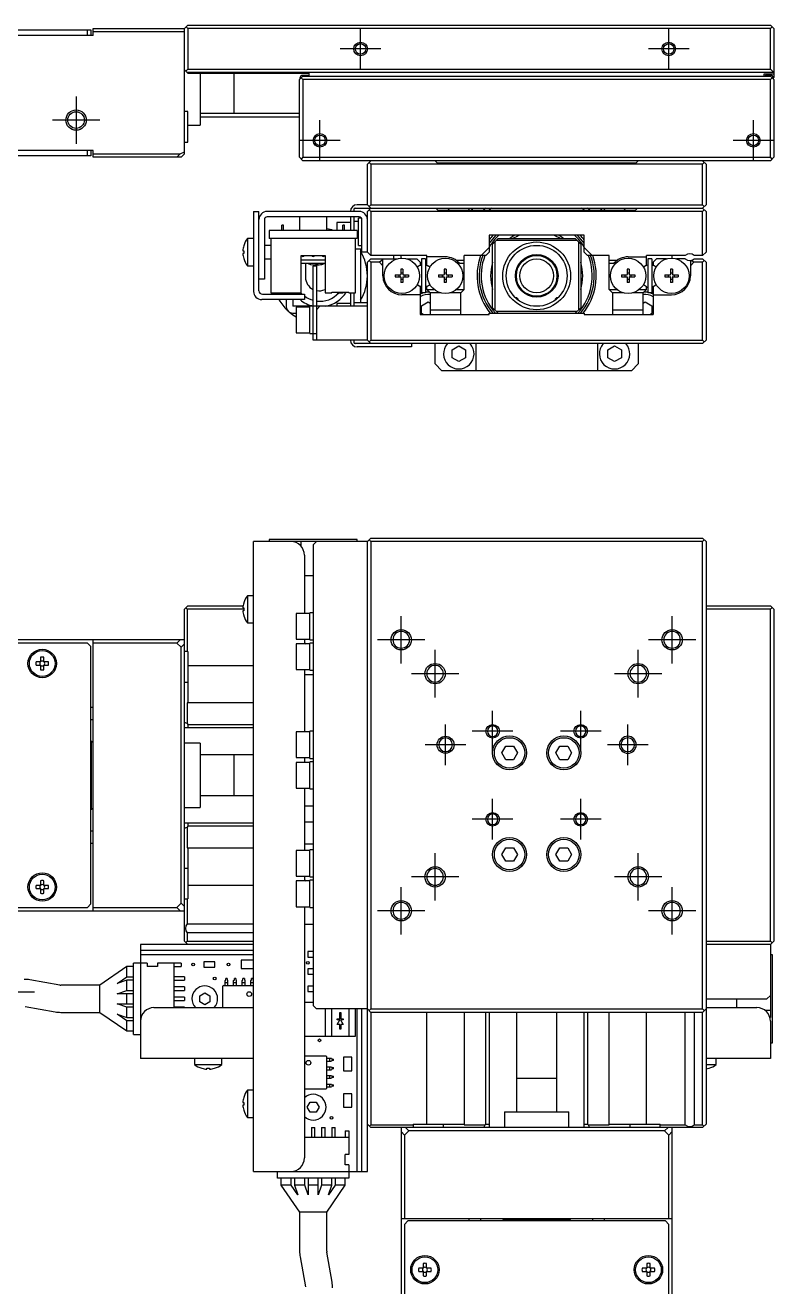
# Model space of a CAD drawing. Extents: x 0 to 715, y -8 to 432.
# Drawn here: x 227.9 to 338.4, y 242 to 428.2 of the extents above; entities that cross this region are included whole.
import ezdxf

# ---------------------------------------------------------------- set-up
doc = ezdxf.new("R2010")
doc.units = 0
doc.header["$LTSCALE"] = 0.5
doc.linetypes.add('CENTER', pattern=[50.8, 31.75, -6.35, 6.35, -6.35])
for name, color, linetype in [('MSM_CENTER', 1, 'CENTER'), ('MSM_CONTINUOUS', 7, 'CONTINUOUS'), ('MSM_NARROW', 5, 'CONTINUOUS')]:
    doc.layers.add(name, color=color, linetype=linetype)

msp = doc.modelspace()

# ---------------------------------------------------------------- linework, layer by layer
at = {"layer": 'MSM_CENTER'}
for p, q in [((277.44, 421.71), (277.44, 427.71)), ((322.94, 421.71), (322.94, 427.71)), ((280.44, 424.71), (274.44, 424.71)), ((325.94, 424.71), (319.94, 424.71)), ((235.44, 417.71), (235.44, 410.71)), ((238.94, 414.21), (231.94, 414.21)), ((271.44, 408.21), (271.44, 414.21)), ((335.44, 408.21), (335.44, 414.21)), ((274.44, 411.21), (268.44, 411.21)), ((338.44, 411.21), (332.44, 411.21)), ((306.19, 387.65), (306.19, 387.65)), ((283.44, 333.98), (283.44, 340.98)), ((323.44, 333.98), (323.44, 340.98)), ((286.94, 337.48), (279.94, 337.48)), ((326.94, 337.48), (319.94, 337.48)), ((288.44, 328.98), (288.44, 335.98)), ((318.44, 328.98), (318.44, 335.98)), ((291.94, 332.48), (284.94, 332.48)), ((321.94, 332.48), (314.94, 332.48)), ((296.94, 320.98), (296.94, 326.98)), ((309.94, 320.98), (309.94, 326.98)), ((289.99, 318.98), (289.99, 324.98)), ((316.89, 318.98), (316.89, 324.98)), ((299.94, 323.98), (293.94, 323.98)), ((312.94, 323.98), (306.94, 323.98)), ((292.99, 321.98), (286.99, 321.98)), ((319.89, 321.98), (313.89, 321.98)), ((296.94, 307.98), (296.94, 313.98)), ((309.94, 307.98), (309.94, 313.98)), ((299.94, 310.98), (293.94, 310.98)), ((312.94, 310.98), (306.94, 310.98)), ((288.44, 298.98), (288.44, 305.98)), ((318.44, 298.98), (318.44, 305.98)), ((291.94, 302.48), (284.94, 302.48)), ((321.94, 302.48), (314.94, 302.48)), ((283.44, 293.98), (283.44, 300.98)), ((323.44, 293.98), (323.44, 300.98)), ((286.94, 297.48), (279.94, 297.48)), ((326.94, 297.48), (319.94, 297.48)), ((229.29, 285.48), (80.49, 285.48))]:
    msp.add_line(p, q, dxfattribs=at)
at = {"layer": 'MSM_CONTINUOUS'}
for p, q in [((237.94, 426.71), (222.44, 426.71)), ((222.64, 427.51), (237.64, 427.51)), ((237.14, 426.71), (237.14, 427.51)), ((237.64, 427.51), (237.64, 426.71)), ((237.94, 427.71), (251.44, 427.71)), ((237.94, 426.71), (237.94, 427.71)), ((251.44, 427.21), (237.94, 427.21)), ((251.94, 428.21), (251.44, 427.71)), ((251.44, 409.21), (251.44, 427.71)), ((251.69, 427.96), (251.94, 427.71)), ((251.94, 428.21), (337.94, 428.21)), ((251.94, 427.71), (251.94, 421.71)), ((337.94, 427.71), (251.94, 427.71)), ((337.94, 428.21), (338.44, 427.71)), ((337.94, 427.71), (338.19, 427.96)), ((337.94, 421.71), (337.94, 427.71)), ((338.44, 427.71), (338.44, 420.51)), ((251.44, 421.61), (251.94, 421.11)), ((251.94, 421.71), (251.64, 421.41)), ((338.44, 421.21), (251.84, 421.21)), ((251.94, 421.71), (337.94, 421.71)), ((251.94, 421.11), (269.84, 421.11)), ((253.74, 421.11), (253.74, 413.46)), ((258.74, 421.11), (258.74, 415.21)), ((269.84, 420.71), (269.84, 421.11)), ((337.04, 421.01), (338.44, 421.01)), ((337.04, 420.71), (337.04, 421.01)), ((338.44, 421.21), (337.94, 421.71)), ((268.44, 420.21), (268.94, 420.71)), ((268.44, 408.71), (268.44, 420.21)), ((268.54, 420.31), (268.54, 420.51)), ((268.69, 420.46), (268.94, 420.21)), ((269.54, 420.81), (268.84, 420.81)), ((268.94, 420.71), (337.94, 420.71)), ((268.94, 420.21), (268.94, 408.71)), ((337.94, 420.21), (268.94, 420.21)), ((338.04, 420.81), (337.34, 420.81)), ((337.94, 420.71), (338.44, 420.21)), ((337.94, 420.21), (338.19, 420.46)), ((337.94, 408.71), (337.94, 420.21)), ((338.34, 420.51), (338.34, 420.31)), ((338.44, 420.51), (338.34, 420.41)), ((338.44, 420.21), (338.44, 408.71)), ((251.94, 415.46), (251.44, 415.46)), ((251.94, 410.96), (251.94, 415.46)), ((251.94, 413.46), (253.74, 413.46)), ((253.74, 415.21), (268.44, 415.21)), ((253.74, 414.71), (268.44, 414.71)), ((251.44, 410.96), (251.94, 410.96)), ((237.64, 408.91), (222.24, 408.91)), ((237.94, 409.71), (222.44, 409.71)), ((237.14, 408.91), (237.14, 409.71)), ((237.64, 409.71), (237.64, 408.91)), ((237.94, 408.71), (237.94, 409.71)), ((237.94, 409.21), (250.83, 409.21)), ((250.94, 408.71), (237.94, 408.71)), ((250.33, 408.71), (250.83, 409.21)), ((250.83, 409.21), (251.44, 409.52)), ((251.44, 409.21), (250.94, 408.71)), ((268.94, 408.21), (268.44, 408.71)), ((268.94, 408.71), (268.69, 408.46)), ((268.94, 408.71), (337.94, 408.71)), ((337.94, 408.21), (268.94, 408.21)), ((278.44, 407.71), (278.94, 408.21)), ((278.94, 407.71), (278.69, 407.96)), ((288.74, 407.91), (288.44, 408.21)), ((288.74, 407.91), (318.14, 407.91)), ((318.44, 408.21), (318.14, 407.91)), ((327.94, 408.21), (328.44, 407.71)), ((328.19, 407.96), (327.94, 407.71)), ((338.19, 408.46), (337.94, 408.71)), ((338.44, 408.71), (337.94, 408.21)), ((278.44, 401.71), (278.44, 407.71)), ((278.94, 407.71), (278.94, 401.71)), ((327.94, 407.71), (278.94, 407.71)), ((327.94, 401.71), (327.94, 407.71)), ((328.44, 407.71), (328.44, 401.71)), ((261.64, 400.71), (262.44, 400.71)), ((261.64, 400.71), (261.64, 388.91)), ((262.44, 389.01), (262.44, 400.71)), ((277.24, 400.71), (263.64, 400.71)), ((276.44, 401.01), (276.44, 400.71)), ((276.64, 401.21), (327.94, 401.21)), ((278.44, 401.71), (276.94, 401.71)), ((278.94, 401.21), (278.44, 401.71)), ((278.44, 400.71), (278.94, 401.21)), ((278.44, 394.71), (278.44, 400.71)), ((278.94, 401.71), (278.69, 401.46)), ((278.69, 400.96), (278.94, 400.71)), ((278.94, 401.71), (327.94, 401.71)), ((278.94, 400.71), (278.94, 394.21)), ((327.94, 400.71), (278.94, 400.71)), ((288.84, 400.91), (288.54, 401.21)), ((288.84, 400.91), (318.04, 400.91)), ((318.34, 401.21), (318.04, 400.91)), ((328.19, 401.46), (327.94, 401.71)), ((327.94, 401.21), (328.44, 401.71)), ((327.94, 401.21), (328.44, 400.71)), ((327.94, 400.71), (328.19, 400.96)), ((327.94, 394.21), (327.94, 400.71)), ((328.44, 400.71), (328.44, 394.71)), ((263.24, 399.51), (263.24, 390.71)), ((277.24, 399.91), (263.64, 399.91)), ((266.07, 398.71), (265.82, 398.71)), ((265.82, 397.91), (265.82, 398.71)), ((266.07, 397.91), (266.07, 398.71)), ((268.44, 399.91), (268.44, 397.91)), ((272.44, 397.91), (272.44, 399.91)), ((273.94, 399.11), (273.94, 397.91)), ((275.94, 399.11), (273.94, 399.11)), ((274.82, 397.91), (274.82, 398.71)), ((275.07, 398.71), (274.82, 398.71)), ((275.07, 397.91), (275.07, 398.71)), ((275.94, 399.91), (275.94, 397.91)), ((276.44, 399.91), (276.44, 397.91)), ((277.14, 399.21), (276.44, 399.21)), ((277.14, 395.71), (277.14, 399.71)), ((277.59, 399.71), (277.14, 399.71)), ((277.64, 394.71), (277.64, 399.51)), ((260.75, 396.71), (260.75, 392.71)), ((261.64, 396.71), (260.75, 396.71)), ((263.94, 397.91), (263.94, 396.71)), ((276.94, 397.91), (263.94, 397.91)), ((276.94, 396.71), (263.94, 396.71)), ((264.19, 396.71), (264.19, 388.71)), ((276.69, 388.71), (276.69, 396.71)), ((276.94, 397.91), (276.94, 396.71)), ((310.44, 397.21), (296.44, 397.21)), ((296.44, 397.21), (296.44, 394.71)), ((296.94, 395.91), (297.74, 396.71)), ((297.74, 396.71), (309.14, 396.71)), ((309.14, 396.71), (309.94, 395.91)), ((310.44, 394.71), (310.44, 397.21)), ((260.06, 394.91), (260.19, 394.91)), ((260.19, 395.66), (260.19, 395.64)), ((260.19, 394.91), (260.19, 394.51)), ((264.19, 395.71), (263.24, 395.71)), ((276.69, 395.21), (277.64, 395.21)), ((277.14, 395.71), (277.64, 395.71)), ((277.44, 395.21), (277.44, 387.21)), ((295.24, 394.21), (296.44, 395.42)), ((296.94, 386.51), (296.94, 395.91)), ((297.24, 396.21), (297.24, 386.21)), ((309.44, 396.41), (297.44, 396.41)), ((309.64, 386.21), (309.64, 396.21)), ((309.94, 395.91), (309.94, 386.51)), ((310.44, 395.42), (311.65, 394.21)), ((260.19, 394.51), (260.06, 394.51)), ((260.19, 393.78), (260.19, 393.76)), ((263.24, 393.71), (264.19, 393.71)), ((268.69, 394.21), (272.19, 394.21)), ((268.69, 388.71), (268.69, 394.21)), ((272.19, 393.51), (268.69, 393.51)), ((272.19, 393.01), (268.69, 393.01)), ((269.31, 393.01), (269.31, 391)), ((272.19, 394.21), (272.19, 388.71)), ((278.44, 394.71), (277.64, 394.71)), ((278.94, 394.21), (278.44, 394.71)), ((278.94, 393.71), (278.44, 393.21)), ((278.44, 381.71), (278.44, 393.21)), ((278.69, 393.46), (278.94, 393.21)), ((287.24, 394.21), (278.94, 394.21)), ((278.94, 393.71), (282.83, 393.71)), ((278.94, 393.21), (278.94, 381.71)), ((280.24, 393.21), (278.94, 393.21)), ((280.74, 393.56), (280.24, 393.21)), ((280.24, 393.21), (280.74, 392.71)), ((280.74, 391.21), (280.74, 393.71)), ((282.36, 393.71), (282.36, 394.21)), ((283.44, 393.81), (283.44, 394.21)), ((284.26, 393.71), (285.74, 393.71)), ((286.24, 393.21), (285.74, 393.71)), ((286.24, 393.21), (286.24, 392.75)), ((287.04, 393.71), (286.44, 393.71)), ((286.44, 393.71), (286.44, 388.71)), ((287.04, 393.71), (287.04, 388.71)), ((287.24, 392.75), (287.24, 394.21)), ((289.94, 394.01), (287.24, 394.01)), ((291.54, 393.51), (292.74, 393.51)), ((292.74, 393.01), (292.09, 393.01)), ((292.74, 389.21), (292.74, 394.21)), ((295.94, 394.21), (292.74, 394.21)), ((296.44, 394.71), (295.94, 394.21)), ((310.94, 394.21), (310.44, 394.71)), ((314.14, 394.21), (310.94, 394.21)), ((314.14, 389.21), (314.14, 394.21)), ((314.14, 393.51), (315.35, 393.51)), ((314.8, 393.01), (314.14, 393.01)), ((316.94, 394.01), (319.64, 394.01)), ((325.38, 394.21), (319.64, 394.21)), ((319.64, 392.75), (319.64, 394.21)), ((320.44, 393.71), (319.84, 393.71)), ((319.84, 393.71), (319.84, 388.71)), ((320.44, 393.71), (320.44, 388.71)), ((321.14, 393.71), (320.64, 393.21)), ((320.64, 393.21), (320.64, 392.75)), ((322.63, 393.71), (321.14, 393.71)), ((323.44, 393.81), (323.44, 394.21)), ((325.38, 393.71), (324.06, 393.71)), ((326.14, 393.46), (326.14, 391.21)), ((326.14, 392.71), (326.64, 393.21)), ((326.64, 393.21), (326.26, 393.48)), ((327.94, 393.21), (326.64, 393.21)), ((327.94, 394.21), (326.71, 394.21)), ((326.71, 393.71), (327.94, 393.71)), ((328.44, 394.71), (327.94, 394.21)), ((327.94, 393.71), (328.44, 393.21)), ((327.94, 393.21), (328.19, 393.46)), ((327.94, 381.71), (327.94, 393.21)), ((328.44, 393.21), (328.44, 381.71)), ((260.75, 392.71), (261.64, 392.71)), ((270.44, 392.86), (271.31, 392.86)), ((270.44, 392.71), (270.94, 392.71)), ((270.44, 381.71), (270.44, 392.71)), ((270.94, 392.71), (270.94, 381.71)), ((282.54, 391.35), (283.34, 391.35)), ((282.54, 391.35), (282.54, 391.06)), ((283.07, 391.35), (283.07, 391.06)), ((283.69, 392.21), (283.4, 392.21)), ((283.4, 392.21), (283.4, 391.41)), ((283.4, 391.68), (283.69, 391.68)), ((283.69, 392.21), (283.69, 391.41)), ((283.75, 391.35), (284.54, 391.35)), ((284.01, 391.06), (284.01, 391.35)), ((284.54, 391.35), (284.54, 391.06)), ((286.24, 392.75), (286.11, 392.67)), ((287.62, 392.54), (287.24, 392.75)), ((288.94, 391.35), (289.74, 391.35)), ((288.94, 391.35), (288.94, 391.06)), ((289.47, 391.35), (289.47, 391.06)), ((290.09, 392.21), (289.8, 392.21)), ((289.8, 392.21), (289.8, 391.41)), ((289.8, 391.68), (290.09, 391.68)), ((290.09, 392.21), (290.09, 391.41)), ((290.15, 391.35), (290.94, 391.35)), ((290.41, 391.06), (290.41, 391.35)), ((290.94, 391.35), (290.94, 391.06)), ((315.94, 391.35), (316.74, 391.35)), ((315.94, 391.35), (315.94, 391.06)), ((316.47, 391.35), (316.47, 391.06)), ((317.09, 392.21), (316.8, 392.21)), ((316.8, 392.21), (316.8, 391.41)), ((316.8, 391.68), (317.09, 391.68)), ((317.09, 392.21), (317.09, 391.41)), ((317.15, 391.35), (317.94, 391.35)), ((317.41, 391.06), (317.41, 391.35)), ((317.94, 391.35), (317.94, 391.06)), ((319.64, 392.75), (319.27, 392.54)), ((320.78, 392.67), (320.64, 392.75)), ((322.34, 391.35), (323.14, 391.35)), ((322.34, 391.35), (322.34, 391.06)), ((322.87, 391.35), (322.87, 391.06)), ((323.49, 392.21), (323.2, 392.21)), ((323.2, 392.21), (323.2, 391.41)), ((323.2, 391.68), (323.49, 391.68)), ((323.49, 392.21), (323.49, 391.41)), ((323.55, 391.35), (324.34, 391.35)), ((323.81, 391.06), (323.81, 391.35)), ((324.34, 391.35), (324.34, 391.06)), ((263.24, 390.71), (262.44, 390.71)), ((282.54, 391.06), (283.34, 391.06)), ((283.4, 391), (283.4, 390.21)), ((283.4, 390.74), (283.69, 390.74)), ((283.69, 390.21), (283.4, 390.21)), ((283.69, 391), (283.69, 390.21)), ((283.75, 391.06), (284.54, 391.06)), ((285.87, 389.88), (286.24, 389.66)), ((286.24, 389.66), (286.24, 385.51)), ((287.24, 389.66), (287.38, 389.74)), ((287.24, 389.21), (287.24, 389.66)), ((288.94, 391.06), (289.74, 391.06)), ((289.8, 391), (289.8, 390.21)), ((289.8, 390.74), (290.09, 390.74)), ((290.09, 390.21), (289.8, 390.21)), ((290.09, 391), (290.09, 390.21)), ((290.15, 391.06), (290.94, 391.06)), ((315.94, 391.06), (316.74, 391.06)), ((316.8, 391), (316.8, 390.21)), ((316.8, 390.74), (317.09, 390.74)), ((317.09, 390.21), (316.8, 390.21)), ((317.09, 391), (317.09, 390.21)), ((317.15, 391.06), (317.94, 391.06)), ((319.51, 389.74), (319.64, 389.66)), ((319.64, 389.21), (319.64, 389.66)), ((320.64, 389.66), (321.02, 389.88)), ((320.64, 389.66), (320.64, 385.51)), ((322.34, 391.06), (323.14, 391.06)), ((323.2, 391), (323.2, 390.21)), ((323.2, 390.74), (323.49, 390.74)), ((323.49, 390.21), (323.2, 390.21)), ((323.49, 391), (323.49, 390.21)), ((323.55, 391.06), (324.34, 391.06)), ((269.14, 387.71), (262.84, 387.71)), ((262.94, 388.51), (269.14, 388.51)), ((264.19, 388.71), (268.69, 388.71)), ((266.44, 388.71), (266.44, 388.51)), ((266.44, 387.71), (266.44, 386.71)), ((267.44, 388.71), (267.44, 388.51)), ((267.44, 387.71), (267.44, 386.71)), ((269.14, 388.51), (269.14, 387.71)), ((272.19, 388.71), (273.19, 388.71)), ((273.19, 388.81), (275.69, 388.81)), ((273.19, 388.71), (273.19, 388.81)), ((273.99, 388.81), (273.99, 388.71)), ((273.99, 388.71), (274.89, 388.71)), ((274.37, 388.81), (274.37, 388.71)), ((274.52, 388.81), (274.52, 388.71)), ((274.89, 388.81), (274.89, 388.71)), ((275.69, 388.71), (275.69, 388.81)), ((275.69, 388.71), (276.69, 388.71)), ((275.94, 388.71), (275.94, 386.71)), ((276.44, 388.71), (276.44, 386.71)), ((286.24, 388.41), (283.54, 388.41)), ((287.04, 388.71), (286.44, 388.71)), ((287.24, 389.21), (288.28, 389.21)), ((287.24, 389.21), (287.74, 388.71)), ((289.23, 388.71), (287.74, 388.71)), ((287.74, 388.71), (287.74, 385.51)), ((292.24, 388.71), (290.66, 388.71)), ((291.61, 389.21), (292.74, 389.21)), ((292.24, 388.71), (292.74, 389.21)), ((292.24, 385.51), (292.24, 388.71)), ((300.28, 388.01), (300.47, 388.01)), ((300.69, 387.78), (300.47, 388.01)), ((300.69, 387.78), (300.53, 387.78)), ((300.69, 387.65), (300.69, 387.78)), ((306.42, 388.01), (306.19, 387.78)), ((306.36, 387.78), (306.19, 387.78)), ((306.19, 387.78), (306.19, 387.65)), ((306.42, 388.01), (306.61, 388.01)), ((314.14, 389.21), (315.28, 389.21)), ((314.14, 389.21), (314.64, 388.71)), ((316.23, 388.71), (314.64, 388.71)), ((314.64, 388.71), (314.64, 385.51)), ((319.14, 388.71), (317.66, 388.71)), ((318.61, 389.21), (319.64, 389.21)), ((319.14, 388.71), (319.64, 389.21)), ((319.14, 385.51), (319.14, 388.71)), ((320.44, 388.71), (319.84, 388.71)), ((320.64, 388.41), (323.34, 388.41)), ((278.44, 386.71), (267.44, 386.71)), ((267.44, 385.71), (267.94, 385.71)), ((267.94, 386.61), (267.94, 382.81)), ((269.94, 386.61), (267.94, 386.61)), ((269.94, 382.71), (269.94, 386.71)), ((270.94, 386.21), (271.44, 386.71)), ((273.94, 387.11), (273.94, 386.71)), ((275.94, 387.11), (273.94, 387.11)), ((278.44, 387.21), (276.44, 387.21)), ((286.44, 386.79), (287.44, 387.36)), ((286.44, 385.63), (286.44, 386.79)), ((286.66, 385.51), (286.44, 385.63)), ((287.44, 387.36), (287.74, 387.19)), ((287.74, 386.21), (292.24, 386.21)), ((296.44, 385.51), (296.44, 385.71)), ((296.44, 385.71), (310.44, 385.71)), ((297.74, 385.71), (296.94, 386.51)), ((297.44, 386.01), (309.44, 386.01)), ((309.94, 386.51), (309.14, 385.71)), ((310.44, 385.71), (310.44, 385.51)), ((314.64, 386.21), (319.14, 386.21)), ((319.14, 387.19), (319.44, 387.36)), ((319.44, 387.36), (320.44, 386.79)), ((320.44, 385.63), (320.23, 385.51)), ((320.44, 386.79), (320.44, 385.63)), ((286.24, 385.51), (296.44, 385.51)), ((310.44, 385.51), (320.64, 385.51)), ((267.94, 382.81), (269.94, 382.81)), ((269.94, 382.71), (270.94, 382.71)), ((278.44, 381.71), (270.44, 381.71)), ((276.44, 381.71), (276.44, 381.41)), ((327.94, 381.21), (276.64, 381.21)), ((284.94, 380.71), (276.94, 380.71)), ((278.94, 381.21), (278.44, 381.71)), ((278.94, 381.71), (278.69, 381.46)), ((278.94, 381.71), (327.94, 381.71)), ((284.94, 381.21), (284.94, 380.71)), ((288.44, 378.21), (288.44, 381.21)), ((290.94, 380.29), (291.94, 380.86)), ((290.94, 379.13), (290.94, 380.29)), ((291.94, 380.86), (292.94, 380.29)), ((292.94, 380.29), (292.94, 379.13)), ((294.44, 381.21), (294.44, 377.21)), ((312.44, 381.21), (312.44, 377.21)), ((313.94, 380.29), (314.94, 380.86)), ((313.94, 379.13), (313.94, 380.29)), ((314.94, 380.86), (315.94, 380.29)), ((315.94, 380.29), (315.94, 379.13)), ((318.44, 381.21), (318.44, 378.21)), ((328.19, 381.46), (327.94, 381.71)), ((328.44, 381.71), (327.94, 381.21)), ((288.44, 378.21), (289.44, 377.21)), ((291.94, 378.55), (290.94, 379.13)), ((292.94, 379.13), (291.94, 378.55)), ((314.94, 378.55), (313.94, 379.13)), ((315.94, 379.13), (314.94, 378.55)), ((317.44, 377.21), (318.44, 378.21)), ((317.44, 377.21), (289.44, 377.21)), ((276.94, 352.28), (263.94, 352.28)), ((263.94, 352.28), (263.94, 351.98)), ((276.94, 351.98), (276.94, 352.28)), ((278.94, 352.48), (278.44, 351.98)), ((278.94, 351.98), (278.69, 352.23)), ((278.94, 352.48), (327.94, 352.48)), ((328.44, 351.98), (327.94, 352.48)), ((328.19, 352.23), (327.94, 351.98)), ((261.64, 258.98), (261.64, 351.98)), ((278.44, 351.98), (261.64, 351.98)), ((268.69, 351.24), (268.69, 351.98)), ((270.94, 351.98), (270.44, 351.48)), ((270.44, 351.48), (270.44, 283.48)), ((278.44, 258.98), (278.44, 351.98)), ((327.94, 351.98), (278.94, 351.98)), ((278.94, 351.98), (278.94, 282.98)), ((327.94, 282.98), (327.94, 351.98)), ((328.44, 351.98), (328.44, 265.98)), ((269.14, 349.98), (269.14, 341.38)), ((269.14, 346.98), (270.44, 346.98)), ((260.19, 342.93), (260.19, 342.91)), ((261.64, 343.98), (260.75, 343.98)), ((260.75, 343.98), (260.75, 339.98)), ((251.94, 342.48), (251.44, 341.98)), ((251.44, 292.98), (251.44, 341.98)), ((251.64, 342.18), (251.84, 341.98)), ((251.84, 341.98), (251.84, 335.73)), ((260.19, 341.98), (251.84, 341.98)), ((251.94, 342.48), (260.09, 342.48)), ((260.06, 342.18), (260.19, 342.18)), ((260.19, 341.78), (260.06, 341.78)), ((260.19, 342.18), (260.19, 341.78)), ((260.19, 341.05), (260.19, 341.03)), ((267.94, 341.38), (267.94, 337.58)), ((269.94, 341.38), (267.94, 341.38)), ((269.94, 337.48), (269.94, 341.48)), ((270.44, 341.48), (269.94, 341.48)), ((328.44, 342.48), (337.94, 342.48)), ((337.94, 341.98), (328.44, 341.98)), ((338.44, 341.98), (337.94, 342.48)), ((337.94, 341.98), (338.19, 342.23)), ((337.94, 292.98), (337.94, 341.98)), ((338.44, 341.98), (338.44, 292.98)), ((260.75, 339.98), (261.64, 339.98)), ((251.44, 337.48), (216.44, 337.48)), ((237.94, 297.48), (237.94, 337.48)), ((250.33, 336.98), (250.83, 337.48)), ((267.94, 337.58), (269.94, 337.58)), ((269.14, 337.58), (269.14, 336.88)), ((269.94, 337.48), (270.44, 337.48)), ((237.14, 336.98), (223.14, 336.98)), ((237.64, 336.48), (237.14, 336.98)), ((237.64, 298.48), (237.64, 336.48)), ((250.33, 336.98), (237.94, 336.98)), ((250.94, 336.37), (250.33, 336.98)), ((251.44, 336.87), (250.94, 336.37)), ((250.94, 298.59), (250.94, 336.37)), ((251.94, 335.73), (251.44, 335.73)), ((251.94, 335.73), (251.94, 328.18)), ((267.94, 336.88), (267.94, 333.08)), ((269.94, 336.88), (267.94, 336.88)), ((269.94, 332.98), (269.94, 336.98)), ((270.44, 336.98), (269.94, 336.98)), ((230.2, 334.22), (229.53, 334.22)), ((229.53, 333.74), (230.2, 333.74)), ((230.2, 334.9), (230.2, 334.22)), ((230.2, 333.74), (230.2, 333.06)), ((230.68, 334.22), (230.68, 334.9)), ((231.36, 334.22), (230.68, 334.22)), ((230.68, 333.06), (230.68, 333.74)), ((230.68, 333.74), (231.36, 333.74)), ((251.94, 333.68), (261.64, 333.68)), ((267.94, 333.08), (269.94, 333.08)), ((269.14, 333.08), (269.14, 323.88)), ((269.14, 332.38), (270.44, 332.38)), ((269.94, 332.98), (270.44, 332.98)), ((251.44, 331.23), (251.94, 331.23)), ((251.84, 328.18), (251.84, 325.12)), ((261.64, 328.18), (251.84, 328.18)), ((237.94, 327.48), (237.64, 327.48)), ((237.64, 325.73), (237.94, 325.73)), ((251.84, 325.12), (251.44, 325.29)), ((261.64, 324.48), (251.44, 324.48)), ((251.84, 325.12), (251.94, 324.98)), ((251.94, 324.98), (261.64, 324.98)), ((251.94, 324.98), (251.94, 324.48)), ((237.74, 322.48), (237.64, 322.48)), ((237.94, 322.28), (237.74, 322.48)), ((237.74, 312.48), (237.74, 322.48)), ((253.74, 322.23), (251.44, 322.23)), ((253.74, 322.23), (253.74, 312.73)), ((267.94, 323.88), (267.94, 320.08)), ((269.94, 323.88), (267.94, 323.88)), ((269.94, 319.98), (269.94, 323.98)), ((270.44, 323.98), (269.94, 323.98)), ((297.24, 323.28), (297.18, 323.22)), ((297.24, 323.28), (297.33, 323.28)), ((309.56, 323.28), (309.64, 323.28)), ((309.71, 323.22), (309.64, 323.28)), ((261.64, 320.48), (253.74, 320.48)), ((258.74, 320.48), (258.74, 314.48)), ((298.29, 320.78), (298.87, 321.78)), ((298.87, 319.78), (298.29, 320.78)), ((298.87, 321.78), (300.02, 321.78)), ((300.02, 321.78), (300.6, 320.78)), ((300.6, 320.78), (300.02, 319.78)), ((306.29, 320.78), (306.87, 321.78)), ((306.87, 319.78), (306.29, 320.78)), ((306.87, 321.78), (308.02, 321.78)), ((308.02, 321.78), (308.6, 320.78)), ((308.6, 320.78), (308.02, 319.78)), ((267.94, 320.08), (269.94, 320.08)), ((267.94, 319.38), (267.94, 315.58)), ((269.94, 319.38), (267.94, 319.38)), ((269.14, 320.08), (269.14, 319.38)), ((269.94, 319.98), (270.44, 319.98)), ((269.94, 315.48), (269.94, 319.48)), ((270.44, 319.48), (269.94, 319.48)), ((300.02, 319.78), (298.87, 319.78)), ((308.02, 319.78), (306.87, 319.78)), ((267.94, 315.58), (269.94, 315.58)), ((269.14, 315.58), (269.14, 306.38)), ((269.94, 315.48), (270.44, 315.48)), ((253.74, 314.48), (261.64, 314.48)), ((269.14, 312.98), (270.44, 312.98)), ((237.64, 312.48), (237.74, 312.48)), ((237.74, 312.48), (237.94, 312.68)), ((251.44, 312.73), (253.74, 312.73)), ((237.94, 309.23), (237.64, 309.23)), ((251.44, 310.48), (261.64, 310.48)), ((251.44, 309.67), (251.84, 309.84)), ((251.94, 309.98), (251.84, 309.84)), ((251.84, 309.84), (251.84, 306.78)), ((251.94, 310.48), (251.94, 309.98)), ((261.64, 309.98), (251.94, 309.98)), ((270.44, 310.58), (269.14, 310.58)), ((237.64, 307.48), (237.94, 307.48)), ((269.14, 307.38), (270.44, 307.38)), ((251.84, 306.78), (261.64, 306.78)), ((251.94, 306.78), (251.94, 299.23)), ((267.94, 306.38), (267.94, 302.58)), ((269.94, 306.38), (267.94, 306.38)), ((269.94, 302.48), (269.94, 306.48)), ((270.44, 306.48), (269.94, 306.48)), ((298.29, 305.78), (298.87, 306.78)), ((298.87, 304.78), (298.29, 305.78)), ((298.87, 306.78), (300.02, 306.78)), ((300.02, 306.78), (300.6, 305.78)), ((300.6, 305.78), (300.02, 304.78)), ((306.29, 305.78), (306.87, 306.78)), ((306.87, 304.78), (306.29, 305.78)), ((306.87, 306.78), (308.02, 306.78)), ((308.02, 306.78), (308.6, 305.78)), ((308.6, 305.78), (308.02, 304.78)), ((251.94, 303.73), (251.44, 303.73)), ((300.02, 304.78), (298.87, 304.78)), ((308.02, 304.78), (306.87, 304.78)), ((230.2, 301.9), (230.2, 301.22)), ((230.68, 301.22), (230.68, 301.9)), ((267.94, 302.58), (269.94, 302.58)), ((267.94, 301.88), (267.94, 298.08)), ((269.94, 301.88), (267.94, 301.88)), ((269.14, 302.58), (269.14, 301.88)), ((269.94, 302.48), (270.44, 302.48)), ((269.94, 297.98), (269.94, 301.98)), ((270.44, 301.98), (269.94, 301.98)), ((230.2, 301.22), (229.53, 301.22)), ((229.53, 300.74), (230.2, 300.74)), ((230.2, 300.74), (230.2, 300.06)), ((231.36, 301.22), (230.68, 301.22)), ((230.68, 300.06), (230.68, 300.74)), ((230.68, 300.74), (231.36, 300.74)), ((251.94, 301.28), (261.64, 301.28)), ((237.14, 297.98), (237.64, 298.48)), ((250.33, 297.98), (250.94, 298.59)), ((250.94, 298.59), (251.44, 298.09)), ((251.44, 299.23), (251.94, 299.23)), ((251.84, 299.23), (251.84, 295.54)), ((267.94, 298.08), (269.94, 298.08)), ((269.14, 298.08), (269.14, 260.98)), ((222.44, 297.48), (251.44, 297.48)), ((223.14, 297.98), (237.14, 297.98)), ((237.94, 297.98), (250.33, 297.98)), ((250.83, 297.48), (250.33, 297.98)), ((269.94, 297.98), (270.44, 297.98)), ((251.84, 295.54), (261.64, 295.54)), ((269.14, 295.48), (270.44, 295.48)), ((261.64, 292.48), (244.94, 292.48)), ((244.94, 292.48), (244.94, 275.68)), ((251.44, 292.98), (251.94, 292.48)), ((251.84, 292.98), (251.64, 292.78)), ((261.64, 294.22), (251.84, 294.22)), ((251.84, 294.22), (251.84, 292.98)), ((251.84, 292.98), (261.64, 292.98)), ((328.44, 292.98), (337.94, 292.98)), ((337.94, 292.48), (328.44, 292.48)), ((338.19, 292.73), (337.94, 292.98)), ((337.94, 292.48), (338.44, 292.98)), ((337.94, 292.48), (337.94, 281.73)), ((244.94, 291.68), (261.64, 291.68)), ((261.64, 290.98), (244.94, 290.98)), ((269.64, 291.45), (269.64, 290.65)), ((270.44, 291.45), (269.64, 291.45)), ((269.64, 290.65), (270.44, 290.65)), ((338.24, 290.98), (337.94, 290.98)), ((338.24, 277.98), (338.24, 290.98)), ((242.94, 289.23), (238.94, 286.48)), ((243.94, 289.23), (242.94, 289.23)), ((242.94, 287.73), (242.94, 289.23)), ((243.94, 279.23), (243.94, 289.73)), ((245.94, 289.73), (243.94, 289.73)), ((245.94, 289.73), (245.94, 289.23)), ((247.44, 289.23), (245.94, 289.23)), ((247.44, 289.73), (247.44, 289.23)), ((250.94, 289.73), (247.44, 289.73)), ((249.94, 283.18), (249.94, 289.73)), ((249.94, 289.23), (250.94, 289.23)), ((250.94, 289.73), (250.94, 289.23)), ((254.3, 289.96), (254.3, 289.16)), ((255.9, 289.96), (254.3, 289.96)), ((254.3, 289.16), (255.9, 289.16)), ((255.9, 289.16), (255.9, 289.96)), ((259.82, 290.19), (259.82, 288.94)), ((261.64, 290.19), (259.82, 290.19)), ((259.82, 288.94), (261.64, 288.94)), ((270.44, 288.91), (269.64, 288.91)), ((269.64, 288.91), (269.64, 288.11)), ((233.03, 286.5), (228.63, 287.27)), ((241.49, 286.73), (242.94, 287.73)), ((242.94, 287.23), (241.49, 286.73)), ((242.94, 287.73), (243.94, 287.73)), ((243.94, 287.23), (242.94, 287.23)), ((242.94, 285.73), (242.94, 287.23)), ((251.44, 287.73), (249.94, 287.73)), ((249.94, 287.23), (251.44, 287.23)), ((251.44, 287.73), (251.44, 287.23)), ((257.43, 287.16), (257.54, 287.23)), ((257.43, 286.43), (257.43, 287.16)), ((257.43, 286.87), (257.86, 286.87)), ((257.54, 287.23), (257.54, 287.48)), ((257.74, 287.48), (257.54, 287.48)), ((257.74, 287.48), (257.74, 287.23)), ((257.74, 287.23), (257.86, 287.16)), ((257.86, 286.43), (257.86, 287.16)), ((258.7, 287.16), (258.81, 287.23)), ((258.7, 286.43), (258.7, 287.16)), ((258.7, 286.87), (259.13, 286.87)), ((258.81, 287.23), (258.81, 287.48)), ((259.01, 287.48), (258.81, 287.48)), ((259.01, 287.48), (259.01, 287.23)), ((259.01, 287.23), (259.13, 287.16)), ((259.13, 286.43), (259.13, 287.16)), ((259.97, 287.16), (260.08, 287.23)), ((259.97, 286.43), (259.97, 287.16)), ((259.97, 286.87), (260.4, 286.87)), ((260.28, 287.48), (260.08, 287.48)), ((260.08, 287.23), (260.08, 287.48)), ((260.28, 287.48), (260.28, 287.23)), ((260.28, 287.23), (260.4, 287.16)), ((260.4, 286.43), (260.4, 287.16)), ((261.24, 287.16), (261.35, 287.23)), ((261.24, 286.43), (261.24, 287.16)), ((261.24, 286.87), (261.64, 286.87)), ((261.55, 287.48), (261.35, 287.48)), ((261.35, 287.23), (261.35, 287.48)), ((261.55, 287.48), (261.55, 287.23)), ((261.55, 287.23), (261.64, 287.18)), ((269.64, 288.11), (270.44, 288.11)), ((238.94, 286.48), (233.21, 286.48)), ((238.94, 282.48), (238.94, 286.48)), ((241.49, 285.23), (242.94, 285.73)), ((243.94, 285.23), (241.49, 285.23)), ((242.94, 285.73), (243.94, 285.73)), ((242.94, 283.73), (242.94, 285.23)), ((251.44, 286.23), (249.94, 286.23)), ((249.94, 285.73), (251.44, 285.73)), ((251.44, 286.23), (251.44, 285.73)), ((253.69, 284.91), (254.44, 285.35)), ((254.44, 285.35), (255.19, 284.91)), ((257.1, 283.18), (257.1, 286.33)), ((257.2, 286.43), (261.64, 286.43)), ((269.64, 286.37), (269.64, 285.57)), ((270.44, 286.37), (269.64, 286.37)), ((269.64, 285.57), (270.44, 285.57)), ((337.44, 284.48), (337.94, 284.98)), ((227.93, 283.33), (232.34, 282.56)), ((242.94, 283.23), (241.49, 283.73)), ((241.49, 283.73), (243.94, 283.73)), ((243.94, 283.23), (242.94, 283.23)), ((242.94, 281.73), (242.94, 283.23)), ((246.94, 283.18), (261.64, 283.18)), ((251.44, 284.73), (249.94, 284.73)), ((249.94, 284.23), (251.44, 284.23)), ((251.44, 283.23), (249.94, 283.23)), ((251.44, 284.73), (251.44, 284.23)), ((251.44, 283.23), (251.44, 283.18)), ((253.69, 284.05), (253.69, 284.91)), ((254.44, 283.61), (253.69, 284.05)), ((255.19, 284.05), (254.44, 283.61)), ((255.19, 284.91), (255.19, 284.05)), ((269.14, 283.98), (270.44, 283.98)), ((270.44, 283.48), (270.94, 282.98)), ((328.44, 284.48), (337.44, 284.48)), ((328.44, 283.18), (335.94, 283.18)), ((332.94, 284.48), (332.94, 283.18)), ((233.21, 282.48), (238.94, 282.48)), ((238.94, 282.48), (242.94, 279.73)), ((242.94, 281.23), (241.49, 282.23)), ((241.49, 282.23), (242.94, 281.73)), ((242.94, 281.73), (243.94, 281.73)), ((243.94, 281.23), (242.94, 281.23)), ((242.94, 279.73), (242.94, 281.23)), ((278.44, 282.98), (270.94, 282.98)), ((272.19, 282.98), (272.19, 278.98)), ((273.19, 278.98), (273.19, 282.98)), ((273.99, 281.38), (273.99, 281.53)), ((273.99, 281.53), (274.37, 281.53)), ((273.99, 280.7), (274.39, 281.38)), ((274.39, 281.38), (273.99, 281.38)), ((274.37, 282.48), (274.52, 282.48)), ((274.37, 281.53), (274.37, 282.48)), ((274.89, 281.38), (274.5, 281.38)), ((274.5, 281.38), (274.89, 280.7)), ((274.52, 282.48), (274.52, 281.53)), ((274.52, 281.53), (274.89, 281.53)), ((274.89, 281.53), (274.89, 281.38)), ((275.69, 282.98), (275.69, 278.98)), ((276.69, 278.98), (276.69, 282.98)), ((276.94, 258.98), (276.94, 282.98)), ((277.64, 258.98), (277.64, 282.98)), ((278.44, 282.98), (278.94, 282.48)), ((278.69, 282.73), (278.94, 282.98)), ((278.94, 282.98), (327.94, 282.98)), ((278.94, 282.48), (278.94, 265.88)), ((327.94, 282.48), (278.94, 282.48)), ((287.24, 265.98), (287.24, 282.48)), ((292.74, 282.48), (292.74, 265.88)), ((295.94, 265.98), (295.94, 282.48)), ((296.44, 282.48), (296.44, 265.48)), ((300.44, 282.48), (300.44, 267.78)), ((306.44, 267.78), (306.44, 282.48)), ((310.44, 265.48), (310.44, 282.48)), ((310.94, 282.48), (310.94, 265.98)), ((314.14, 265.88), (314.14, 282.48)), ((319.64, 265.98), (319.64, 282.48)), ((325.38, 265.88), (325.38, 282.48)), ((326.71, 282.48), (326.71, 265.88)), ((327.94, 282.98), (328.19, 282.73)), ((327.94, 282.48), (328.44, 282.98)), ((327.94, 265.88), (327.94, 282.48)), ((337.94, 282.73), (337.21, 282.73)), ((337.87, 281.73), (337.94, 281.73)), ((242.94, 279.73), (243.94, 279.73)), ((274.37, 280.7), (273.99, 280.7)), ((274.37, 280), (274.37, 280.7)), ((274.52, 280), (274.37, 280)), ((274.89, 280.7), (274.52, 280.7)), ((274.52, 280.7), (274.52, 280)), ((337.94, 281.18), (337.94, 275.68)), ((243.94, 279.23), (244.94, 279.23)), ((269.14, 278.98), (276.69, 278.98)), ((337.94, 277.98), (338.24, 277.98)), ((261.64, 275.68), (244.94, 275.68)), ((252.94, 275.68), (252.94, 274.78)), ((256.94, 274.78), (256.94, 275.68)), ((269.14, 276.04), (272.29, 276.04)), ((272.39, 275.94), (272.39, 271.24)), ((272.39, 275.71), (273.13, 275.71)), ((272.83, 275.71), (272.83, 275.28)), ((273.13, 275.71), (273.19, 275.59)), ((274.9, 275.86), (274.9, 273.86)), ((276.15, 275.86), (274.9, 275.86)), ((276.15, 273.86), (276.15, 275.86)), ((337.94, 275.68), (328.44, 275.68)), ((329.94, 274.78), (329.94, 275.68)), ((252.94, 274.78), (256.94, 274.78)), ((253.99, 274.23), (254.02, 274.23)), ((254.74, 274.23), (255.14, 274.23)), ((254.74, 274.09), (254.74, 274.23)), ((255.14, 274.23), (255.14, 274.09)), ((255.87, 274.23), (255.89, 274.23)), ((272.39, 275.28), (273.13, 275.28)), ((272.39, 274.44), (273.13, 274.44)), ((272.39, 274.01), (273.13, 274.01)), ((272.83, 274.44), (272.83, 274.01)), ((273.19, 275.39), (273.13, 275.28)), ((273.13, 274.44), (273.19, 274.32)), ((273.19, 274.12), (273.13, 274.01)), ((273.19, 275.59), (273.44, 275.59)), ((273.44, 275.39), (273.19, 275.39)), ((273.19, 274.32), (273.44, 274.32)), ((273.44, 274.12), (273.19, 274.12)), ((273.44, 275.39), (273.44, 275.59)), ((273.44, 274.12), (273.44, 274.32)), ((274.9, 273.86), (276.15, 273.86)), ((328.44, 274.78), (329.94, 274.78)), ((328.87, 274.23), (328.89, 274.23)), ((272.39, 273.17), (273.13, 273.17)), ((272.39, 272.74), (273.13, 272.74)), ((272.83, 273.17), (272.83, 272.74)), ((273.13, 273.17), (273.19, 273.05)), ((273.19, 272.85), (273.13, 272.74)), ((273.19, 273.05), (273.44, 273.05)), ((273.44, 272.85), (273.19, 272.85)), ((273.44, 272.85), (273.44, 273.05)), ((300.44, 272.78), (306.44, 272.78)), ((261.64, 270.98), (260.75, 270.98)), ((260.75, 270.98), (260.75, 266.98)), ((272.29, 271.14), (269.14, 271.14)), ((272.39, 271.9), (273.13, 271.9)), ((272.39, 271.47), (273.13, 271.47)), ((272.83, 271.9), (272.83, 271.47)), ((273.13, 271.9), (273.19, 271.78)), ((273.19, 271.58), (273.13, 271.47)), ((273.19, 271.78), (273.44, 271.78)), ((273.44, 271.58), (273.19, 271.58)), ((273.44, 271.58), (273.44, 271.78)), ((274.9, 270.46), (274.9, 268.46)), ((276.15, 270.46), (274.9, 270.46)), ((276.15, 268.46), (276.15, 270.46)), ((260.06, 269.18), (260.19, 269.18)), ((260.19, 268.78), (260.06, 268.78)), ((260.19, 269.93), (260.19, 269.91)), ((260.19, 269.18), (260.19, 268.78)), ((269.58, 268.48), (270.01, 269.23)), ((270.01, 267.73), (269.58, 268.48)), ((270.01, 269.23), (270.88, 269.23)), ((270.88, 269.23), (271.31, 268.48)), ((271.31, 268.48), (270.88, 267.73)), ((274.9, 268.46), (276.15, 268.46)), ((260.19, 268.05), (260.19, 268.03)), ((260.75, 266.98), (261.64, 266.98)), ((270.88, 267.73), (270.01, 267.73)), ((298.69, 267.78), (308.19, 267.78)), ((298.69, 267.78), (298.69, 265.48)), ((308.19, 265.48), (308.19, 267.78)), ((269.14, 265.48), (269.19, 265.48)), ((269.19, 263.98), (269.19, 265.48)), ((270.19, 265.48), (270.19, 263.98)), ((270.19, 265.48), (270.69, 265.48)), ((270.69, 263.98), (270.69, 265.48)), ((271.69, 265.48), (271.69, 263.98)), ((271.69, 265.48), (272.19, 265.48)), ((272.19, 263.98), (272.19, 265.48)), ((273.19, 265.48), (273.19, 263.98)), ((273.19, 265.48), (273.69, 265.48)), ((273.69, 263.98), (273.69, 265.48)), ((275.19, 264.98), (275.69, 264.98)), ((275.19, 264.98), (275.19, 263.98)), ((275.69, 264.98), (275.69, 261.48)), ((278.44, 265.98), (278.94, 265.48)), ((278.74, 265.68), (278.94, 265.88)), ((278.94, 265.88), (285.19, 265.88)), ((327.94, 265.48), (278.94, 265.48)), ((283.44, 265.48), (283.44, 236.48)), ((283.94, 264.37), (283.44, 264.87)), ((284.56, 264.98), (283.94, 264.37)), ((284.06, 265.48), (284.56, 264.98)), ((322.33, 264.98), (284.56, 264.98)), ((285.19, 265.98), (285.19, 265.48)), ((285.19, 265.98), (292.74, 265.98)), ((289.69, 265.48), (289.69, 265.98)), ((292.74, 265.88), (295.8, 265.88)), ((295.8, 265.88), (295.64, 265.48)), ((295.8, 265.88), (295.94, 265.98)), ((295.94, 265.98), (296.44, 265.98)), ((310.44, 265.98), (310.94, 265.98)), ((310.94, 265.98), (311.09, 265.88)), ((311.25, 265.48), (311.09, 265.88)), ((311.09, 265.88), (314.14, 265.88)), ((314.14, 265.98), (321.69, 265.98)), ((317.19, 265.98), (317.19, 265.48)), ((321.69, 265.48), (321.69, 265.98)), ((321.69, 265.88), (325.38, 265.88)), ((322.33, 264.98), (322.83, 265.48)), ((322.94, 264.37), (322.33, 264.98)), ((323.44, 264.87), (322.94, 264.37)), ((323.44, 230.48), (323.44, 265.48)), ((326.71, 265.88), (327.94, 265.88)), ((327.94, 265.48), (328.44, 265.98)), ((327.94, 265.88), (328.14, 265.68)), ((275.69, 263.98), (269.14, 263.98)), ((283.94, 264.37), (283.94, 251.98)), ((322.94, 251.98), (322.94, 264.37)), ((275.69, 261.48), (275.19, 261.48)), ((275.19, 259.98), (275.19, 261.48)), ((261.64, 258.98), (278.44, 258.98)), ((265.19, 257.98), (265.19, 258.98)), ((275.69, 259.98), (275.19, 259.98)), ((275.69, 259.98), (275.69, 257.98)), ((275.69, 257.98), (265.19, 257.98)), ((265.69, 257.98), (265.69, 256.98)), ((267.19, 256.98), (267.19, 257.98)), ((267.69, 257.98), (267.69, 256.98)), ((269.19, 256.98), (269.19, 257.98)), ((269.69, 257.98), (269.69, 255.53)), ((271.19, 255.53), (271.19, 257.98)), ((271.69, 257.98), (271.69, 256.98)), ((273.19, 256.98), (273.19, 257.98)), ((273.69, 257.98), (273.69, 256.98)), ((275.19, 256.98), (275.19, 257.98)), ((265.69, 256.98), (268.44, 252.98)), ((267.19, 256.98), (265.69, 256.98)), ((268.19, 255.53), (267.19, 256.98)), ((267.69, 256.98), (268.19, 255.53)), ((269.19, 256.98), (267.69, 256.98)), ((269.69, 255.53), (269.19, 256.98)), ((271.19, 256.98), (269.69, 256.98)), ((271.69, 256.98), (271.19, 255.53)), ((273.19, 256.98), (271.69, 256.98)), ((272.44, 252.98), (275.19, 256.98)), ((273.69, 256.98), (272.69, 255.53)), ((272.69, 255.53), (273.19, 256.98)), ((275.19, 256.98), (273.69, 256.98)), ((272.44, 252.98), (268.44, 252.98)), ((268.44, 252.98), (268.44, 247.24)), ((272.44, 247.24), (272.44, 252.98)), ((323.44, 251.98), (283.44, 251.98)), ((284.44, 251.68), (283.94, 251.18)), ((322.44, 251.68), (284.44, 251.68)), ((293.44, 251.98), (293.44, 251.68)), ((295.19, 251.68), (295.19, 251.98)), ((298.64, 251.98), (298.44, 251.78)), ((298.44, 251.78), (298.44, 251.68)), ((308.44, 251.78), (298.44, 251.78)), ((308.44, 251.78), (308.24, 251.98)), ((308.44, 251.68), (308.44, 251.78)), ((311.69, 251.98), (311.69, 251.68)), ((313.44, 251.68), (313.44, 251.98)), ((322.94, 251.18), (322.44, 251.68)), ((283.94, 251.18), (283.94, 237.18)), ((322.94, 237.18), (322.94, 251.18)), ((268.52, 246.38), (269.3, 241.97)), ((273.24, 242.66), (272.46, 247.07)), ((286.7, 244.72), (286.03, 244.72)), ((286.03, 244.24), (286.7, 244.24)), ((286.7, 245.4), (286.7, 244.72)), ((286.7, 244.24), (286.7, 243.56)), ((287.18, 244.72), (287.18, 245.4)), ((287.86, 244.72), (287.18, 244.72)), ((287.18, 244.24), (287.86, 244.24)), ((287.18, 243.56), (287.18, 244.24)), ((319.7, 244.72), (319.03, 244.72)), ((319.03, 244.24), (319.7, 244.24)), ((319.7, 245.4), (319.7, 244.72)), ((319.7, 244.24), (319.7, 243.56)), ((320.18, 244.72), (320.18, 245.4)), ((320.86, 244.72), (320.18, 244.72)), ((320.18, 243.56), (320.18, 244.24)), ((320.18, 244.24), (320.86, 244.24))]:
    msp.add_line(p, q, dxfattribs=at)
for centre, radius in [((277.44, 424.71), 0.783), ((322.94, 424.71), 0.783), ((235.44, 414.21), 1.23), ((271.44, 411.21), 0.783), ((335.44, 411.21), 0.783), ((303.44, 391.21), 5), ((303.44, 391.21), 4.5), ((283.54, 391.21), 2.6), ((289.94, 391.21), 2.6), ((303.44, 391.21), 3.15), ((303.44, 391.21), 3), ((316.94, 391.21), 2.6), ((323.34, 391.21), 2.6), ((230.44, 333.98), 2.1), ((230.44, 333.98), 1.9), ((299.44, 320.78), 2.5), ((299.44, 320.78), 2.25), ((307.44, 320.78), 2.5), ((307.44, 320.78), 2.25), ((299.44, 305.78), 2.5), ((299.44, 305.78), 2.25), ((307.44, 305.78), 2.5), ((307.44, 305.78), 2.25), ((230.44, 300.98), 2.1), ((230.44, 300.98), 1.9), ((252.72, 289.56), 0.2), ((257.96, 289.56), 0.2), ((269.64, 289.78), 0.2), ((255.9, 287.48), 0.2), ((261, 285.18), 0.35), ((271.39, 278.35), 0.2), ((269.74, 275.04), 0.35), ((273.14, 266.92), 0.2), ((286.94, 244.48), 2.1), ((286.94, 244.48), 1.9), ((319.94, 244.48), 2.1), ((319.94, 244.48), 1.9)]:
    msp.add_circle(centre, radius, dxfattribs=at)
at = {"layer": 'MSM_CONTINUOUS', "extrusion": (0, 0, -1)}
for centre, radius in [((-283.44, 337.48), 1.23), ((-323.44, 337.48), 1.23), ((-288.44, 332.48), 1.23), ((-318.44, 332.48), 1.23), ((-296.94, 323.98), 0.783), ((-309.94, 323.98), 0.783), ((-289.99, 321.98), 1.01), ((-316.89, 321.98), 1.01), ((-296.94, 310.98), 0.783), ((-309.94, 310.98), 0.783), ((-288.44, 302.48), 1.23), ((-318.44, 302.48), 1.23), ((-283.44, 297.48), 1.23), ((-323.44, 297.48), 1.23)]:
    msp.add_circle(centre, radius, dxfattribs=at)
at = {"layer": 'MSM_CONTINUOUS'}
for centre, radius, start, end in [((268.84, 420.51), 0.3, 90, 180), ((269.54, 420.51), 0.3, 41.8103, 90), ((337.34, 420.51), 0.3, 90, 138.1897), ((338.04, 420.51), 0.3, 0, 90), ((263.64, 399.51), 1.2, 90, 180), ((276.94, 400.71), 1, 90, 180), ((276.64, 401.01), 0.2, 90, 180), ((277.24, 399.51), 1.2, 0, 90), ((291.94, 402.71), 2.25, 221.8103, 233.1301), ((291.94, 402.71), 2.25, 306.8699, 318.1897), ((291.94, 402.71), 2.6, 316.1869, 324.7656), ((303.44, 391.21), 12.5, 126.8699, 129.1042), ((303.44, 391.21), 12, 123.5573, 126.0666), ((303.44, 391.21), 12, 53.9334, 56.4427), ((303.44, 391.21), 12.5, 50.8958, 53.1301), ((314.94, 402.71), 2.6, 215.2344, 223.8131), ((314.94, 402.71), 2.25, 221.8103, 233.1301), ((314.94, 402.71), 2.25, 306.8699, 318.1897), ((263.64, 399.51), 0.4, 90, 180), ((277.24, 399.51), 0.4, 0, 90), ((263.24, 394.71), 3.2, 141.3178, 162.73), ((271.44, 391.21), 7, 73.165, 81.7868), ((303.44, 391.21), 8.8, 137.0141, 142.6982), ((303.44, 391.21), 8.5, 135.0991, 145.4397), ((303.44, 391.21), 8.2, 132.9703, 148.6118), ((303.44, 391.21), 6.8, 118.0725, 126.0189), ((303.44, 391.21), 6.5, 112.6199, 122.2042), ((303.44, 391.21), 6.5, 57.7958, 67.3801), ((303.44, 391.21), 6.8, 53.9811, 61.9275), ((303.44, 391.21), 8.2, 31.3882, 47.0297), ((303.44, 391.21), 8.5, 34.5603, 44.9009), ((303.44, 391.21), 8.8, 37.3018, 42.9859), ((263.24, 394.71), 3.19, 163.0947, 176.4096), ((263.24, 394.71), 3.19, 183.5904, 196.9053), ((263.24, 394.71), 3.2, 197.27, 218.6822), ((268.94, 394.31), 0.25, 203.5782, 336.4218), ((270.44, 394.86), 2, 247.6684, 292.3316), ((270.44, 394.31), 0.25, 203.5782, 336.4218), ((271.31, 394.86), 2, 270, 292.3316), ((271.94, 394.31), 0.25, 203.5782, 336.4218), ((271.44, 391.21), 7, 328.9973, 31.0027), ((289.94, 391.21), 2.8, 40.0052, 90), ((303.44, 391.21), 8.8, 160.0677, 218.6822), ((303.44, 391.21), 8.5, 159.3327, 220.3202), ((303.44, 391.21), 8.2, 158.5399, 222.1236), ((303.44, 391.21), 6.8, 162.9174, 197.0826), ((303.44, 391.21), 8.2, 317.8764, 21.4601), ((303.44, 391.21), 8.5, 319.6798, 20.6673), ((303.44, 391.21), 6.8, 342.9174, 17.0826), ((303.44, 391.21), 8.8, 321.3178, 19.9323), ((316.94, 391.21), 2.8, 90, 139.9948), ((326.04, 393.46), 1, 48.5904, 131.4096), ((326.04, 394.46), 1, 228.5904, 311.4096), ((283.54, 391.21), 2.8, 180, 270), ((283.34, 391.41), 0.06, 270, 0), ((283.75, 391.41), 0.06, 180, 270), ((286.74, 391.21), 1.59, 100.8931, 126.1972), ((286.86, 391.09), 1.75, 115.4948, 127.006), ((286.74, 391.21), 1.59, 53.8028, 79.1069), ((286.63, 391.09), 1.75, 52.994, 55.4948), ((289.74, 391.41), 0.06, 270, 0), ((290.15, 391.41), 0.06, 180, 270), ((316.74, 391.41), 0.06, 270, 0), ((317.15, 391.41), 0.06, 180, 270), ((320.14, 391.21), 1.59, 100.8931, 126.1972), ((320.26, 391.09), 1.75, 124.5052, 127.006), ((320.14, 391.21), 1.59, 53.8028, 79.1069), ((320.03, 391.09), 1.75, 52.994, 64.5052), ((323.14, 391.41), 0.06, 270, 0), ((323.34, 391.21), 2.8, 270, 0), ((323.55, 391.41), 0.06, 180, 270), ((271.31, 391), 2, 180, 244.2706), ((283.34, 391), 0.06, 0, 90), ((283.75, 391), 0.06, 90, 180), ((286.86, 391.32), 1.75, 232.994, 235.4948), ((286.74, 391.21), 1.59, 233.8028, 259.1069), ((286.74, 391.21), 1.59, 280.8931, 306.1972), ((286.63, 391.32), 1.75, 295.4948, 307.006), ((289.74, 391), 0.06, 0, 90), ((290.15, 391), 0.06, 90, 180), ((316.74, 391), 0.06, 0, 90), ((317.15, 391), 0.06, 90, 180), ((320.26, 391.32), 1.75, 232.994, 244.5052), ((320.14, 391.09), 1.59, 251.6416, 259.1069), ((320.14, 391.09), 1.59, 280.8931, 288.3584), ((320.03, 391.32), 1.75, 304.5052, 307.006), ((323.14, 391), 0.06, 0, 90), ((323.55, 391), 0.06, 90, 180), ((262.84, 388.91), 1.2, 180, 270), ((262.94, 389.01), 0.5, 180, 270), ((271.44, 391.21), 7, 200.9248, 202.6881), ((271.44, 391.21), 7, 210, 226.5758), ((271.44, 391.21), 4.57, 213.1646, 216.2145), ((271.44, 391.21), 4.57, 229.984, 257.3603), ((271.44, 391.21), 3.75, 221.8103, 226.0545), ((271.44, 391.21), 3.75, 232.1691, 254.534), ((271.31, 391), 2, 259.3901, 296.16), ((271.44, 391.21), 3.75, 262.3377, 318.1897), ((271.44, 391.21), 4.57, 280.0411, 328.3207), ((287.44, 386.21), 2.6, 105.9424, 117.4864), ((287.44, 386.21), 2.25, 82.3377, 122.231), ((287.44, 386.21), 2.6, 85.4034, 98.8499), ((319.44, 386.21), 2.25, 57.769, 97.6623), ((319.44, 386.21), 2.6, 81.1501, 94.5966), ((319.44, 386.21), 2.6, 62.5136, 74.0576), ((267.44, 386.71), 1, 180, 270), ((271.44, 391.21), 7, 230.1571, 240), ((276.94, 381.71), 1, 180, 270), ((276.64, 381.41), 0.2, 180, 270), ((291.94, 379.71), 2.25, 138.1897, 41.8103), ((314.94, 379.71), 2.25, 138.1897, 41.8103), ((267.14, 349.98), 2, 0, 90), ((263.24, 341.98), 3.19, 163.0947, 176.4096), ((263.24, 341.98), 3.2, 141.3178, 162.73), ((263.24, 341.98), 3.19, 183.5904, 196.9053), ((263.24, 341.98), 3.2, 197.27, 218.6822), ((270.44, 338.48), 1.9, 226.8264, 237.3631), ((230.44, 333.98), 0.95, 165.3667, 194.6333), ((230.44, 333.98), 0.365, 138.8496, 221.1504), ((230.44, 333.98), 0.95, 75.3667, 104.6333), ((230.44, 333.98), 0.365, 48.8496, 131.1504), ((230.44, 333.98), 0.365, 228.8496, 311.1504), ((230.44, 333.98), 0.365, 318.8496, 41.1504), ((230.44, 333.98), 0.95, 345.3667, 14.6333), ((230.44, 333.98), 0.95, 255.3667, 284.6333), ((230.44, 300.98), 0.95, 75.3667, 104.6333), ((270.44, 303.48), 1.9, 226.8264, 237.3631), ((230.44, 300.98), 0.95, 165.3667, 194.6333), ((230.44, 300.98), 0.365, 138.8496, 221.1504), ((230.44, 300.98), 0.365, 48.8496, 131.1504), ((230.44, 300.98), 0.365, 228.8496, 311.1504), ((230.44, 300.98), 0.95, 255.3667, 284.6333), ((230.44, 300.98), 0.365, 318.8496, 41.1504), ((230.44, 300.98), 0.95, 345.3667, 14.6333), ((252.59, 294.88), 1, 138.5904, 221.4096), ((227.76, 282.35), 5, 80, 90), ((233.21, 287.48), 1, 260, 270), ((254.44, 284.48), 1.9, 316.8264, 223.1736), ((257.2, 286.33), 0.1, 90, 180), ((246.94, 281.18), 2, 90, 180), ((335.94, 281.18), 2, 0, 90), ((233.21, 287.48), 5, 260, 270), ((272.29, 275.94), 0.1, 0, 90), ((254.94, 277.28), 3.2, 231.3178, 252.73), ((254.94, 277.28), 3.19, 253.0947, 266.4097), ((254.94, 277.28), 3.19, 273.5903, 286.9053), ((254.94, 277.28), 3.2, 287.27, 308.6822), ((327.94, 277.28), 3.19, 279.0071, 286.9053), ((327.94, 277.28), 3.2, 287.27, 308.6822), ((263.24, 268.98), 3.2, 141.3178, 162.73), ((270.44, 268.48), 1.9, 226.8264, 133.1736), ((272.29, 271.24), 0.1, 270, 0), ((263.24, 268.98), 3.19, 163.0947, 176.4097), ((263.24, 268.98), 3.19, 183.5904, 196.9053), ((263.24, 268.98), 3.2, 197.27, 218.6822), ((326.04, 266.63), 1, 228.5904, 311.4096), ((267.14, 260.98), 2, 270, 0), ((273.44, 247.24), 5, 180, 190), ((273.44, 247.24), 1, 180, 190), ((286.94, 244.48), 0.95, 165.3667, 194.6333), ((286.94, 244.48), 0.365, 138.8496, 221.1504), ((286.94, 244.48), 0.95, 75.3667, 104.6333), ((286.94, 244.48), 0.365, 48.8496, 131.1504), ((286.94, 244.48), 0.365, 228.8496, 311.1504), ((286.94, 244.48), 0.365, 318.8496, 41.1504), ((286.94, 244.48), 0.95, 345.3667, 14.6333), ((319.94, 244.48), 0.95, 165.3667, 194.6333), ((319.94, 244.48), 0.365, 138.8496, 221.1504), ((319.94, 244.48), 0.95, 75.3667, 104.6333), ((319.94, 244.48), 0.365, 48.8496, 131.1504), ((319.94, 244.48), 0.365, 228.8496, 311.1504), ((319.94, 244.48), 0.365, 318.8496, 41.1504), ((319.94, 244.48), 0.95, 345.3667, 14.6333), ((268.31, 241.79), 5, 0, 10), ((286.94, 244.48), 0.95, 255.3667, 284.6333), ((319.94, 244.48), 0.95, 255.3667, 284.6333)]:
    msp.add_arc(centre, radius, start, end, dxfattribs=at)
at = {"layer": 'MSM_NARROW'}
for centre, radius in [((277.44, 424.71), 1), ((322.94, 424.71), 1), ((235.44, 414.21), 1.5), ((271.44, 411.21), 1), ((335.44, 411.21), 1), ((303.44, 391.21), 2.5), ((283.44, 337.48), 1.5), ((323.44, 337.48), 1.5), ((288.44, 332.48), 1.5), ((318.44, 332.48), 1.5), ((296.94, 323.98), 1), ((309.94, 323.98), 1), ((289.99, 321.98), 1.25), ((296.94, 310.98), 1), ((309.94, 310.98), 1), ((288.44, 302.48), 1.5), ((318.44, 302.48), 1.5), ((283.44, 297.48), 1.5), ((323.44, 297.48), 1.5)]:
    msp.add_circle(centre, radius, dxfattribs=at)
at = {"layer": 'MSM_NARROW', "extrusion": (0, 0, -1)}
msp.add_circle((-316.89, 321.98), 1.25, dxfattribs=at)

doc.saveas('drawing.dxf')
